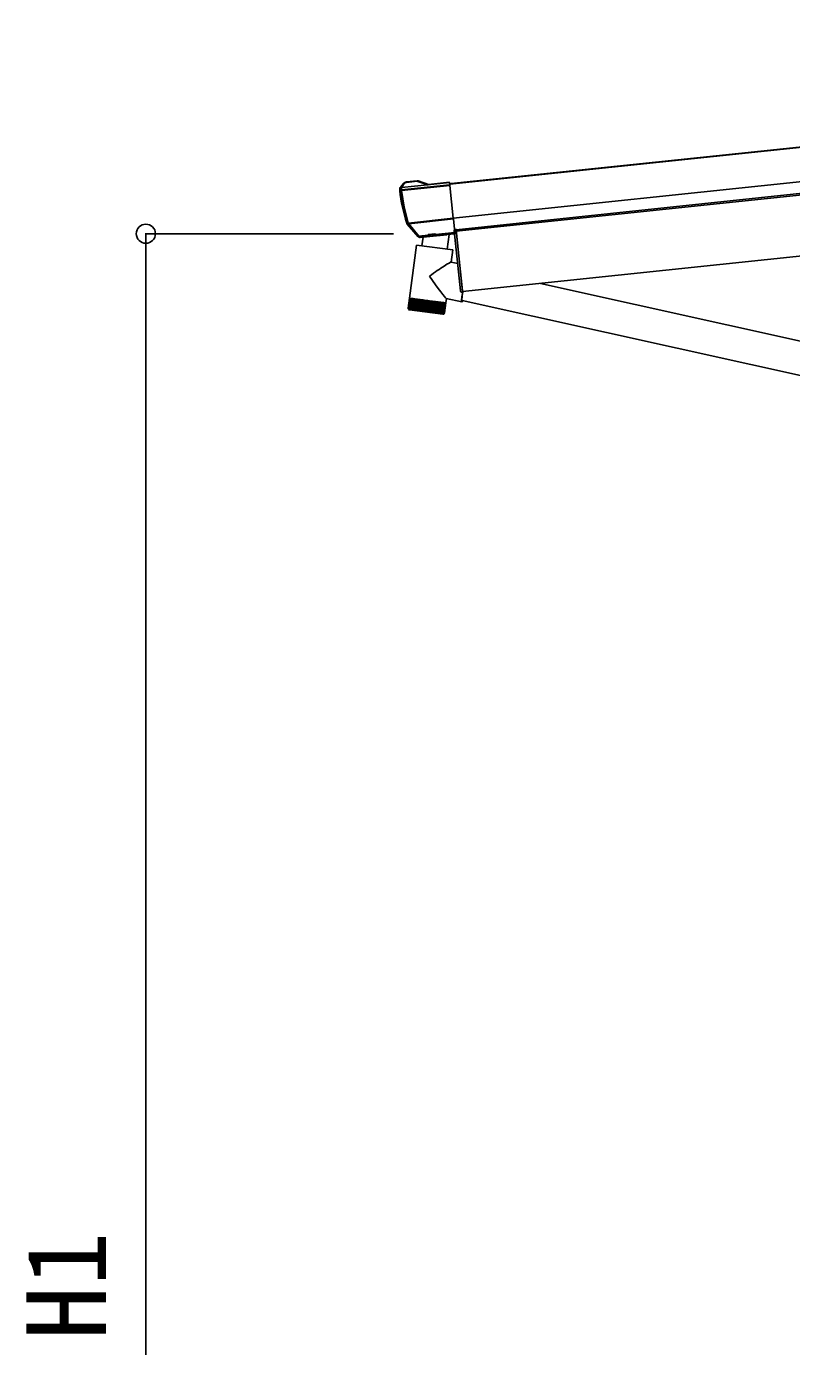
# Model space of a CAD drawing. Units: millimetres, scale not verified. Extents: x -7000 to 7000, y -10401 to 10355.
# Drawn here: x 231 to 1189, y 3219 to 4873 of the extents above; entities that cross this region are included whole.
import ezdxf
from ezdxf.enums import TextEntityAlignment as Align

# ---------------------------------------------------------------- set-up
doc = ezdxf.new("R2010")
doc.units = ezdxf.units.MM
doc.header["$LTSCALE"] = 50
for name, color, linetype in [('0-5_YKK_13', 4, 'Continuous'), ('0-6_YKK_A1', 4, 'Continuous'), ('0-7_YKK_D', 6, 'Continuous')]:
    doc.layers.add(name, color=color, linetype=linetype)
doc.styles.add('ＭＳ ゴシック', font='')
doc.styles.get('ＭＳ ゴシック').set_extended_font_data('MS Gothic')

msp = doc.modelspace()

# ---------------------------------------------------------------- linework, layer by layer
at = {"layer": '0-5_YKK_13'}
for p, q in [((698.18, 4669.04), (698.88, 4669.9)), ((698.26, 4667.17), (698.18, 4669.04)), ((699.55, 4671.93), (698.85, 4671.07)), ((698.88, 4669.91), (699.37, 4669.75)), ((698.88, 4669.9), (698.88, 4669.91)), ((698.88, 4669.9), (699, 4667.22)), ((699.51, 4667.99), (700.51, 4668.04)), ((699.51, 4667.99), (699.54, 4667.36)), ((699.91, 4671.81), (699.54, 4671.93)), ((699.54, 4667.36), (700.54, 4667.4)), ((703.04, 4676.25), (699.55, 4671.93)), ((703.15, 4676.07), (699.91, 4671.81)), ((700.22, 4671.02), (700.28, 4671.03)), ((700.28, 4671.03), (732.77, 4674.44)), ((700.51, 4668.04), (760.85, 4674.38)), ((700.54, 4667.4), (700.51, 4668.04)), ((700.54, 4667.4), (760.92, 4673.75)), ((700.62, 4671.75), (703.86, 4676.01)), ((703.04, 4676.25), (703.05, 4676.25)), ((703.05, 4676.25), (703.15, 4676.07)), ((706.4, 4678.08), (706.41, 4678.08)), ((706.48, 4677.94), (706.4, 4678.08)), ((719.88, 4679.35), (706.48, 4677.94)), ((706.48, 4677.94), (706.52, 4677.52)), ((706.52, 4677.52), (719.92, 4678.93)), ((719.89, 4679.49), (719.88, 4679.35)), ((719.88, 4679.35), (719.92, 4678.93)), ((720.78, 4678.82), (732.77, 4674.44)), ((721.16, 4679.2), (721.18, 4679.35)), ((733.8, 4674.58), (721.16, 4679.2)), ((760.54, 4677.36), (732.77, 4674.44)), ((733.8, 4674.58), (733.98, 4674.94)), ((733.98, 4674.94), (760.5, 4677.73)), ((760.54, 4677.36), (760.5, 4677.73)), ((760.85, 4674.38), (760.54, 4677.36)), ((760.85, 4674.38), (760.92, 4673.75)), ((760.92, 4673.75), (765.25, 4632.55)), ((765.25, 4632.55), (708.9, 4626.63)), ((709.32, 4625.79), (765.34, 4631.67)), ((765.34, 4631.67), (765.25, 4632.55)), ((765.34, 4631.67), (767.1, 4614.89)), ((721.18, 4609.52), (707.48, 4625.28)), ((707.81, 4626.84), (708, 4626.37)), ((708, 4626.37), (708.39, 4625.79)), ((708.52, 4625.63), (721.31, 4610)), ((708.9, 4626.63), (708.78, 4626.95)), ((709.18, 4626.03), (708.9, 4626.63)), ((722.12, 4610.16), (709.32, 4625.79)), ((767.1, 4614.89), (742.74, 4612.33)), ((766.39, 4616.92), (766.33, 4617.41)), ((774.31, 4541.52), (766.39, 4616.92)), ((767.26, 4613.4), (767.1, 4614.89)), ((767.16, 4618.51), (768.71, 4618.76)), ((768.71, 4618.76), (768.86, 4617.27)), ((776.81, 4541.68), (768.86, 4617.27)), ((719.12, 4598.87), (710.38, 4532.44)), ((719.12, 4598.87), (764.53, 4592.89)), ((721.35, 4609.96), (721.18, 4609.52)), ((733.79, 4611.39), (722.12, 4610.16)), ((731.48, 4609.41), (723.79, 4608.6)), ((723.79, 4608.6), (723.88, 4608.84)), ((723.88, 4608.84), (733.94, 4609.9)), ((725.96, 4597.97), (727.4, 4608.89)), ((731.75, 4609.35), (731.48, 4609.41)), ((757.08, 4612.01), (731.75, 4609.35)), ((742.64, 4613.23), (733.69, 4612.29)), ((733.69, 4612.29), (733.79, 4611.39)), ((733.79, 4611.39), (733.94, 4609.9)), ((733.94, 4609.9), (733.96, 4609.7)), ((733.96, 4609.7), (742.91, 4610.65)), ((734.13, 4612.09), (742.25, 4612.94)), ((734.26, 4611.69), (734.22, 4612.08)), ((742.18, 4612.8), (734.23, 4611.97)), ((734.39, 4610.45), (734.26, 4611.69)), ((734.3, 4611.25), (742.26, 4612.08)), ((734.41, 4610.25), (734.39, 4610.45)), ((742.17, 4612.91), (742.21, 4612.52)), ((742.21, 4612.52), (742.34, 4611.28)), ((742.34, 4611.28), (742.36, 4611.09)), ((742.74, 4612.33), (742.64, 4613.23)), ((742.89, 4610.84), (742.74, 4612.33)), ((742.89, 4610.84), (767.26, 4613.4)), ((742.91, 4610.65), (742.89, 4610.84)), ((757.34, 4612.13), (757.08, 4612.01)), ((767.28, 4613.18), (757.34, 4612.13)), ((760.13, 4612.33), (757.69, 4593.79)), ((767.26, 4613.4), (767.28, 4613.18)), ((762.53, 4577.7), (764.53, 4592.89)), ((770.7, 4575.89), (762.47, 4577.71)), ((1644.94, 4379.86), (874.34, 4550.93)), ((710.38, 4532.44), (708.74, 4520.04)), ((710.47, 4532.43), (708.83, 4519.95)), ((710.74, 4532.4), (709.08, 4519.83)), ((711.17, 4532.34), (709.54, 4519.96)), ((711.76, 4532.26), (710.09, 4519.52)), ((712.44, 4532.17), (710.63, 4518.47)), ((712.52, 4532.16), (710.83, 4519.34)), ((713.23, 4532.07), (711.43, 4518.36)), ((755.78, 4526.46), (756.53, 4532.12)), ((756.44, 4532.14), (775.91, 4527.81)), ((774.36, 4541.02), (774.31, 4541.52)), ((709.08, 4518.67), (709.12, 4518.67)), ((709.24, 4518.84), (709.22, 4518.65)), ((709.22, 4518.65), (709.35, 4518.64)), ((709.54, 4519.96), (709.5, 4519.69)), ((709.57, 4518.95), (709.52, 4518.61)), ((709.52, 4518.61), (709.74, 4518.59)), ((710.09, 4519.24), (710, 4518.55)), ((710, 4518.55), (710.29, 4518.51)), ((729.51, 4515.3), (710.47, 4517.81)), ((710.63, 4518.47), (711, 4518.42)), ((711.43, 4518.36), (711.87, 4518.3)), ((713.42, 4532.04), (711.72, 4519.14)), ((714.17, 4531.94), (712.37, 4518.24)), ((712.37, 4518.24), (712.88, 4518.17)), ((714.47, 4531.9), (712.77, 4518.93)), ((715.26, 4531.8), (713.46, 4518.1)), ((713.46, 4518.1), (714.04, 4518.02)), ((715.66, 4531.75), (713.94, 4518.7)), ((716.48, 4531.64), (714.68, 4517.93)), ((714.68, 4517.93), (715.32, 4517.85)), ((716.98, 4531.57), (715.25, 4518.45)), ((717.83, 4531.46), (716.03, 4517.76)), ((716.03, 4517.76), (716.73, 4517.66)), ((718.42, 4531.38), (716.68, 4518.19)), ((719.3, 4531.27), (717.49, 4517.56)), ((717.49, 4517.56), (718.25, 4517.46)), ((719.96, 4531.18), (718.21, 4517.91)), ((720.87, 4531.06), (719.06, 4517.36)), ((719.06, 4517.36), (719.86, 4517.25)), ((721.6, 4530.97), (719.84, 4517.62)), ((722.53, 4530.84), (720.73, 4517.14)), ((720.73, 4517.14), (721.57, 4517.03)), ((723.33, 4530.74), (721.56, 4517.32)), ((724.27, 4530.61), (722.47, 4516.91)), ((722.47, 4516.91), (723.35, 4516.79)), ((725.12, 4530.5), (723.35, 4517.03)), ((726.08, 4530.37), (724.28, 4516.67)), ((724.28, 4516.67), (725.18, 4516.55)), ((726.97, 4530.26), (725.19, 4516.73)), ((727.95, 4530.13), (726.14, 4516.42)), ((726.14, 4516.42), (727.07, 4516.3)), ((728.87, 4530.01), (727.08, 4516.42)), ((729.85, 4529.88), (728.05, 4516.17)), ((728.05, 4516.17), (728.99, 4516.05)), ((730.79, 4529.76), (728.98, 4516.05)), ((731.78, 4529.63), (729.97, 4515.92)), ((729.97, 4515.92), (730.92, 4515.8)), ((732.72, 4529.5), (730.92, 4515.8)), ((733.72, 4529.37), (731.91, 4515.67)), ((731.91, 4515.67), (732.86, 4515.54)), ((734.66, 4529.25), (732.86, 4515.54)), ((733.85, 4515.41), (735.65, 4529.12)), ((736.59, 4528.99), (734.78, 4515.29)), ((735.77, 4515.16), (737.57, 4528.86)), ((738.48, 4528.74), (736.68, 4515.04)), ((737.68, 4515.08), (739.46, 4528.61)), ((740.34, 4528.5), (738.54, 4514.79)), ((739.53, 4514.91), (741.3, 4528.37)), ((742.14, 4528.26), (740.34, 4514.56)), ((741.32, 4514.74), (743.09, 4528.14)), ((743.87, 4528.03), (742.07, 4514.33)), ((743.05, 4514.58), (744.8, 4527.91)), ((745.53, 4527.82), (743.72, 4514.11)), ((744.68, 4514.44), (746.43, 4527.7)), ((747.08, 4527.61), (745.28, 4513.91)), ((746.22, 4514.3), (747.96, 4527.5)), ((748.53, 4527.42), (746.73, 4513.72)), ((747.65, 4514.18), (749.38, 4527.31)), ((749.86, 4527.24), (748.06, 4513.54)), ((748.96, 4514.09), (750.68, 4527.14)), ((751.07, 4527.09), (749.26, 4513.38)), ((750.14, 4514.02), (751.85, 4526.98)), ((752.13, 4526.95), (750.33, 4513.24)), ((751.18, 4513.96), (752.88, 4526.85)), ((753.05, 4526.82), (751.25, 4513.12)), ((753.82, 4526.72), (752.02, 4513.02)), ((752.08, 4513.93), (753.76, 4526.73)), ((752.82, 4513.92), (754.49, 4526.63)), ((753.4, 4513.93), (755.06, 4526.56)), ((753.84, 4514.12), (755.47, 4526.51)), ((754.08, 4514.1), (755.71, 4526.47)), ((754.15, 4514.07), (755.78, 4526.46)), ((755.71, 4526.47), (755.78, 4526.46)), ((776.32, 4529.67), (1644.94, 4336.84)), ((751.91, 4512.35), (729.51, 4515.3)), ((733.84, 4515.41), (734.78, 4515.29)), ((735.76, 4515.16), (736.68, 4515.04)), ((737.64, 4514.91), (738.54, 4514.79)), ((739.47, 4514.67), (740.34, 4514.56)), ((741.23, 4514.44), (742.07, 4514.33)), ((742.93, 4514.22), (743.72, 4514.11)), ((744.53, 4514), (745.28, 4513.91)), ((746.03, 4513.81), (746.73, 4513.72)), ((747.42, 4513.62), (748.06, 4513.54)), ((748.69, 4513.46), (749.26, 4513.38)), ((749.83, 4513.31), (750.33, 4513.24)), ((750.82, 4513.18), (751.25, 4513.12)), ((751.66, 4513.07), (752.02, 4513.02)), ((752.35, 4512.97), (752.63, 4512.94)), ((752.71, 4513.5), (752.63, 4512.94)), ((752.88, 4512.9), (753.08, 4512.88)), ((753.13, 4513.21), (753.08, 4512.88)), ((753.25, 4512.86), (753.37, 4512.84)), ((753.39, 4513), (753.37, 4512.84)), ((753.45, 4512.83), (753.48, 4512.83))]:
    msp.add_line(p, q, dxfattribs=at)
for points in [[(699.55, 4667.26), (699, 4667.22), (698.26, 4667.17)], [(699.29, 4670.04), (699.32, 4670.09), (699.34, 4670.06), (699.36, 4669.85), (699.37, 4669.75)], [(700.54, 4667.33), (700.52, 4667.33), (700.38, 4667.32), (700.06, 4667.3), (699.8, 4667.28), (699.62, 4667.27), (699.55, 4667.26)], [(719.89, 4679.49), (719.89, 4679.49), (706.41, 4678.08)], [(733.98, 4674.94), (721.18, 4679.35), (721.18, 4679.35)], [(707.81, 4626.84), (707.53, 4626.69), (706.89, 4626.32)], [(707.48, 4625.28), (707.96, 4625.55), (708.39, 4625.79)], [(734.26, 4611.69), (734.25, 4611.64), (734.23, 4611.59), (734.19, 4611.54), (734.13, 4611.5), (734.06, 4611.46), (733.97, 4611.42), (733.88, 4611.4), (733.79, 4611.39)], [(742.74, 4612.33), (742.64, 4612.32), (742.54, 4612.33), (742.46, 4612.34), (742.38, 4612.36), (742.31, 4612.39), (742.26, 4612.43), (742.23, 4612.48), (742.21, 4612.52)], [(755.71, 4526.47), (755.46, 4526.51), (755.05, 4526.56), (754.46, 4526.64), (753.72, 4526.74), (752.81, 4526.86), (751.76, 4526.99), (750.56, 4527.15), (749.24, 4527.33), (747.78, 4527.52), (746.22, 4527.72), (744.56, 4527.94), (742.8, 4528.17), (740.98, 4528.41), (739.09, 4528.66), (737.16, 4528.92), (735.2, 4529.17), (733.22, 4529.44), (731.24, 4529.7), (729.28, 4529.95), (727.34, 4530.21), (725.45, 4530.46), (723.61, 4530.7), (721.85, 4530.93), (720.18, 4531.15), (718.6, 4531.36), (717.13, 4531.55), (715.78, 4531.73), (714.56, 4531.89), (713.49, 4532.03), (712.56, 4532.15), (711.79, 4532.26), (711.19, 4532.34), (710.75, 4532.39), (710.48, 4532.43), (710.38, 4532.44)], [(776.81, 4541.68), (776.96, 4540.2), (775.4, 4540.13)], [(777.08, 4540.71), (776.67, 4538.39), (776.3, 4536.11), (776.01, 4534.04), (775.79, 4532.22), (775.65, 4530.69), (775.6, 4529.47), (775.62, 4528.58), (775.73, 4528.02), (775.93, 4527.81), (776.19, 4527.96), (776.54, 4528.45), (776.95, 4529.29), (777.04, 4529.51)], [(777.23, 4540.73), (777.09, 4539.97), (776.72, 4537.69), (776.41, 4535.62), (776.18, 4533.81), (776.03, 4532.27), (775.97, 4531.04), (775.99, 4530.14), (776.09, 4529.58), (776.27, 4529.37), (776.53, 4529.52), (776.6, 4529.61)], [(708.74, 4519.76), (708.74, 4519.91), (708.75, 4520.05), (708.73, 4519.7), (708.78, 4519.35), (708.89, 4519.01), (709.08, 4518.67)], [(708.83, 4519.75), (708.83, 4519.89), (708.84, 4520.04), (708.85, 4519.69), (708.91, 4519.34), (709.03, 4518.99), (709.22, 4518.65)], [(709.35, 4518.64), (709.18, 4518.97), (709.09, 4519.31), (709.07, 4519.66), (709.11, 4520), (709.13, 4519.65), (709.2, 4519.3), (709.34, 4518.95), (709.52, 4518.61)], [(709.74, 4518.59), (709.57, 4518.92), (709.5, 4519.26), (709.5, 4519.6), (709.56, 4519.94), (709.59, 4519.59), (709.67, 4519.24), (709.81, 4518.88), (710, 4518.55)], [(710.29, 4518.51), (710.14, 4518.84), (710.07, 4519.18), (710.09, 4519.53), (710.16, 4519.86), (710.21, 4519.51), (710.3, 4519.15), (710.45, 4518.8), (710.63, 4518.47)], [(711, 4518.42), (710.86, 4518.75), (710.81, 4519.09), (710.84, 4519.43), (710.93, 4519.76), (710.99, 4519.41), (711.09, 4519.05), (711.24, 4518.7), (711.43, 4518.36)], [(711.87, 4518.3), (711.74, 4518.63), (711.71, 4518.97), (711.75, 4519.31), (711.86, 4519.64), (711.93, 4519.28), (712.04, 4518.93), (712.19, 4518.57), (712.37, 4518.24)], [(712.88, 4518.17), (712.77, 4518.5), (712.75, 4518.83), (712.81, 4519.17), (712.93, 4519.5), (713.01, 4519.14), (713.13, 4518.78), (713.29, 4518.43), (713.46, 4518.1)], [(714.04, 4518.02), (713.94, 4518.34), (713.94, 4518.68), (714.02, 4519.01), (714.15, 4519.34), (714.24, 4518.98), (714.36, 4518.62), (714.52, 4518.27), (714.68, 4517.93)], [(715.32, 4517.85), (715.24, 4518.17), (715.26, 4518.5), (715.35, 4518.83), (715.5, 4519.16), (715.59, 4518.8), (715.72, 4518.44), (715.88, 4518.09), (716.03, 4517.76)], [(716.73, 4517.66), (716.67, 4517.98), (716.7, 4518.31), (716.81, 4518.64), (716.96, 4518.97), (717.07, 4518.61), (717.2, 4518.25), (717.35, 4517.89), (717.49, 4517.56)], [(718.25, 4517.46), (718.2, 4517.78), (718.25, 4518.11), (718.38, 4518.44), (718.54, 4518.76), (718.66, 4518.4), (718.79, 4518.04), (718.94, 4517.68), (719.06, 4517.36)], [(719.86, 4517.25), (719.84, 4517.57), (719.91, 4517.89), (720.04, 4518.22), (720.22, 4518.54), (720.34, 4518.18), (720.47, 4517.81), (720.61, 4517.46), (720.73, 4517.14)], [(721.57, 4517.03), (721.56, 4517.34), (721.65, 4517.66), (721.8, 4517.99), (721.98, 4518.31), (722.11, 4517.94), (722.24, 4517.58), (722.37, 4517.23), (722.47, 4516.91)], [(723.35, 4516.79), (723.36, 4517.1), (723.46, 4517.42), (723.62, 4517.74), (723.82, 4518.07), (723.94, 4517.7), (724.08, 4517.34), (724.2, 4516.99), (724.28, 4516.67)], [(725.18, 4516.55), (725.22, 4516.86), (725.33, 4517.18), (725.51, 4517.5), (725.71, 4517.82), (725.84, 4517.45), (725.97, 4517.09), (726.08, 4516.74), (726.14, 4516.42)], [(727.07, 4516.3), (727.12, 4516.61), (727.25, 4516.92), (727.44, 4517.24), (727.65, 4517.56), (727.77, 4517.2), (727.9, 4516.84), (728, 4516.49), (728.05, 4516.17)], [(728.99, 4516.05), (729.06, 4516.35), (729.21, 4516.67), (729.4, 4516.98), (729.61, 4517.3), (729.74, 4516.94), (729.86, 4516.58), (729.95, 4516.23), (729.97, 4515.92)], [(730.92, 4515.8), (731.01, 4516.1), (731.17, 4516.41), (731.38, 4516.72), (731.59, 4517.04), (731.72, 4516.68), (731.83, 4516.32), (731.9, 4515.98), (731.91, 4515.67)], [(732.86, 4515.54), (732.97, 4515.84), (733.14, 4516.15), (733.35, 4516.46), (733.57, 4516.78), (733.69, 4516.42), (733.79, 4516.06), (733.86, 4515.72), (733.84, 4515.41)], [(734.78, 4515.29), (734.91, 4515.58), (735.1, 4515.89), (735.31, 4516.21), (735.53, 4516.52), (735.65, 4516.16), (735.74, 4515.81), (735.79, 4515.46), (735.76, 4515.16)], [(736.68, 4515.04), (736.83, 4515.33), (737.03, 4515.64), (737.25, 4515.95), (737.46, 4516.27), (737.57, 4515.91), (737.66, 4515.55), (737.69, 4515.21), (737.64, 4514.91)], [(738.54, 4514.79), (738.7, 4515.08), (738.91, 4515.39), (739.13, 4515.7), (739.35, 4516.02), (739.45, 4515.66), (739.52, 4515.31), (739.54, 4514.97), (739.47, 4514.67)], [(740.34, 4514.56), (740.52, 4514.84), (740.74, 4515.15), (740.96, 4515.46), (741.17, 4515.78), (741.27, 4515.42), (741.33, 4515.07), (741.33, 4514.74), (741.23, 4514.44)], [(742.07, 4514.33), (742.27, 4514.61), (742.49, 4514.92), (742.72, 4515.23), (742.92, 4515.55), (743.01, 4515.19), (743.05, 4514.84), (743.04, 4514.51), (742.93, 4514.22)], [(743.72, 4514.11), (743.93, 4514.39), (744.16, 4514.7), (744.39, 4515.01), (744.59, 4515.33), (744.66, 4514.97), (744.69, 4514.63), (744.66, 4514.3), (744.53, 4514)], [(745.28, 4513.91), (745.5, 4514.19), (745.73, 4514.49), (745.96, 4514.8), (746.15, 4515.13), (746.22, 4514.77), (746.23, 4514.42), (746.18, 4514.1), (746.03, 4513.81)], [(746.73, 4513.72), (746.96, 4514), (747.2, 4514.3), (747.42, 4514.61), (747.6, 4514.93), (747.66, 4514.58), (747.66, 4514.24), (747.59, 4513.91), (747.42, 4513.62)], [(748.06, 4513.54), (748.3, 4513.82), (748.54, 4514.12), (748.76, 4514.44), (748.93, 4514.76), (748.97, 4514.41), (748.96, 4514.07), (748.87, 4513.74), (748.69, 4513.46)], [(749.26, 4513.38), (749.51, 4513.66), (749.75, 4513.96), (749.96, 4514.28), (750.13, 4514.6), (750.16, 4514.25), (750.12, 4513.91), (750.02, 4513.59), (749.83, 4513.31)], [(750.33, 4513.24), (750.59, 4513.52), (750.83, 4513.82), (751.03, 4514.14), (751.18, 4514.46), (751.19, 4514.11), (751.15, 4513.78), (751.03, 4513.46), (750.82, 4513.18)], [(751.25, 4513.12), (751.51, 4513.4), (751.75, 4513.7), (751.94, 4514.02), (752.09, 4514.34), (752.08, 4514), (752.02, 4513.66), (751.89, 4513.35), (751.66, 4513.07)], [(752.02, 4513.02), (752.29, 4513.29), (752.52, 4513.6), (752.7, 4513.92), (752.83, 4514.25), (752.82, 4513.9), (752.74, 4513.57), (752.59, 4513.25), (752.35, 4512.97)], [(752.63, 4512.94), (752.9, 4513.21), (753.13, 4513.52), (753.3, 4513.84), (753.42, 4514.17), (753.38, 4513.83), (753.29, 4513.49), (753.13, 4513.18), (752.88, 4512.9)], [(753.08, 4512.88), (753.35, 4513.15), (753.57, 4513.46), (753.73, 4513.78), (753.83, 4514.11), (753.79, 4513.77), (753.68, 4513.44), (753.5, 4513.13), (753.25, 4512.86)], [(753.37, 4512.84), (753.63, 4513.12), (753.84, 4513.42), (753.99, 4513.75), (754.08, 4514.08), (754.02, 4513.74), (753.89, 4513.42), (753.7, 4513.11), (753.45, 4512.83)], [(753.48, 4512.83), (753.74, 4513.1), (753.94, 4513.41), (754.08, 4513.74), (754.15, 4514.07)], [(753.68, 4513.02), (753.78, 4513.15), (753.87, 4513.27)], [(753.97, 4513.45), (753.97, 4513.45), (754.09, 4513.79)]]:
    msp.add_lwpolyline(points, dxfattribs=at)
for centre, radius, start, end in [((899.15, 4688.28), 202, 186, 197.86084), ((700.33, 4669.98), 1.04, 96.42695, 177.00582), ((700.34, 4669.7), 0.972, 93.84196, 177.02437), ((912.04, 4689.64), 213.67, 186.01104, 197.08986), ((700.22, 4671.19), 0.687, 53.89794, 116.88217), ((699.74, 4670.75), 0.544, 351.01022, 29.26812), ((914.12, 4689.85), 214.77, 186.01878, 197.03217), ((706.93, 4673.1), 5, 96.04426, 140.95574), ((703.46, 4675.46), 0.687, 53.89794, 116.88217), ((720.2, 4676.51), 3, 71.02369, 95.97631), ((721.35, 4678.62), 0.603, 107.74508, 160.50267), ((709.74, 4627.25), 3, 197.86084, 221), ((708.14, 4628.33), 1.53, 257.37349, 294.70458), ((708.06, 4627.89), 1.52, 267.70739, 303.91803), ((708.56, 4626.63), 0.864, 258.18357, 315.81993), ((708.79, 4626.36), 0.781, 249.36043, 312.775), ((767.33, 4617.52), 1, 99.5, 186), ((723.44, 4611.49), 2.99, 220.99261, 266.7283), ((721.59, 4610.73), 0.781, 249.36043, 312.775), ((721.65, 4610.66), 0.767, 247.11891, 311.65006), ((733.89, 4610.4), 0.5, 275.94657, 5.94647), ((742.84, 4611.34), 0.5, 186.05353, 276.05343), ((775.36, 4541.13), 1, 186, 272.5), ((710.73, 4519.79), 2, 223.82389, 262.5), ((752.17, 4514.33), 2, 262.5, 315.74417)]:
    msp.add_arc(centre, radius, start, end, dxfattribs=at)
for centre, major_axis, ratio, start_param, end_param in [((701.18, 4669.18), (1.9, 2.34), 0.995767, 1.5707963, 2.2972137), ((701.88, 4670.04), (-0.85, 2.88), 0.996996, 0.606433, 1.3293314), ((702.3, 4669.9), (-1.97, 2.35), 0.969265, 0.2086226, 0.843687), ((699.39, 4667.98), (-0.09, 2), 0.061048, 4.7161368, 5.7925234), ((704.73, 4673.57), (-5.48, -2.51), 0.24881, 5.8190815, 5.8226003), ((687.29, 4666.07), (-8.74, 201.19), 0.061048, 4.7156382, 4.7161368), ((702.24, 4670.47), (-1.35, 1.57), 0.953986, 0.2019962, 0.6066403), ((700.39, 4668.02), (-0.19, 3), 0.040783, 4.7140547, 5.7904413), ((688.29, 4666.12), (-8.84, 202.18), 0.060748, 4.7157533, 4.7160998), ((707.1, 4672.8), (-1.59, 4.94), 0.961456, 6.0845906, 6.8684438), ((707.04, 4673.37), (-1.3, 3.99), 0.951804, 6.0834781, 6.8673313), ((720.18, 4676.27), (0.03, 3.09), 0.969687, 5.9571912, 6.3926966), ((720.12, 4676.85), (0.02, 2.09), 0.954331, 5.9585606, 6.3940659), ((731.46, 4674.37), (-2.34, -0.21), 0.02349, 2.1619484, 3.1276071), ((707.59, 4626.54), (-1.61, 1.84), 0.05004, 4.1536351, 4.2508835), ((708.34, 4627.19), (-1.71, 2.84), 0.040856, 4.1696818, 4.2669302), ((720.38, 4610.91), (-1.61, 1.84), 0.05004, 4.1255137, 4.1536351), ((723.57, 4611.82), (-1.87, 2.39), 0.954954, 1.6046567, 2.5626464), ((721.14, 4611.56), (-1.71, 2.84), 0.040856, 4.1415604, 4.1696818), ((723.57, 4611.82), (-0.51, 2.96), 0.642905, 2.0792573, 3.037247), ((723.53, 4611.71), (-3.02, -2.79), 0.650902, 0.9542299, 1.0270405), ((723.48, 4611.59), (-1.1, -2.8), 0.997631, 0.3902369, 0.4789948), ((733.66, 4612.54), (-0.531, 0.43), 0.267949, 1.8325957, 2.8187067), ((733.91, 4610.2), (0.052, -0.498), 0.998135, 0, 1.5707963), ((733.72, 4612.02), (-0.497, -0.052), 0.07321, 3.1415927, 3.726278), ((742.67, 4612.96), (-0.497, -0.052), 0.07321, 5.6985, 6.2831853), ((742.61, 4613.48), (0.43, 0.531), 0.267949, 3.4644786, 4.4505896), ((742.86, 4611.14), (-0.052, 0.498), 0.998135, 1.5707963, 3.1415927), ((737.09, 4559.89), (25.42, 17.8), 0.040358, 0.0369538, 1.6148235), ((737.09, 4559.89), (-19.42, 27.75), 0.040358, 1.5338425, 3.0975655)]:
    msp.add_ellipse(centre, major_axis=major_axis, ratio=ratio, start_param=start_param, end_param=end_param, dxfattribs=at)
at = {"layer": '0-6_YKK_A1'}
for p, q in [((760.75, 4675.31), (2637.2, 4872.54)), ((762.7, 4675.95), (2637.16, 4872.96)), ((762.7, 4675.95), (2637.16, 4872.96)), ((762.74, 4675.52), (2637.2, 4872.54)), ((765.22, 4632.81), (2641.67, 4830.03)), ((2643.22, 4815.28), (768.76, 4618.27)), ((2643.43, 4813.29), (768.97, 4616.28)), ((2643.43, 4813.29), (768.97, 4616.28)), ((760.71, 4675.74), (762.7, 4675.95)), ((1644.94, 4631.93), (776.91, 4540.69)), ((768.76, 4618.27), (776.91, 4540.69)), ((768.76, 4618.27), (776.91, 4540.69))]:
    msp.add_line(p, q, dxfattribs=at)
at = {"layer": '0-7_YKK_D'}
for p, q in [((690.14, 4613.22), (379.14, 4613.22)), ((380.14, 2043.49), (380.14, 4613.22))]:
    msp.add_line(p, q, dxfattribs=at)
msp.add_circle((380.14, 4613.22), 12, dxfattribs=at)

# ---------------------------------------------------------------- texts
at = {"layer": '0-7_YKK_D', "style": 'ＭＳ ゴシック'}
msp.add_text('H1', height=99.71, rotation=90, dxfattribs=at).set_placement((360.14, 3227.13), align=Align.BOTTOM_LEFT)

doc.saveas('drawing.dxf')
